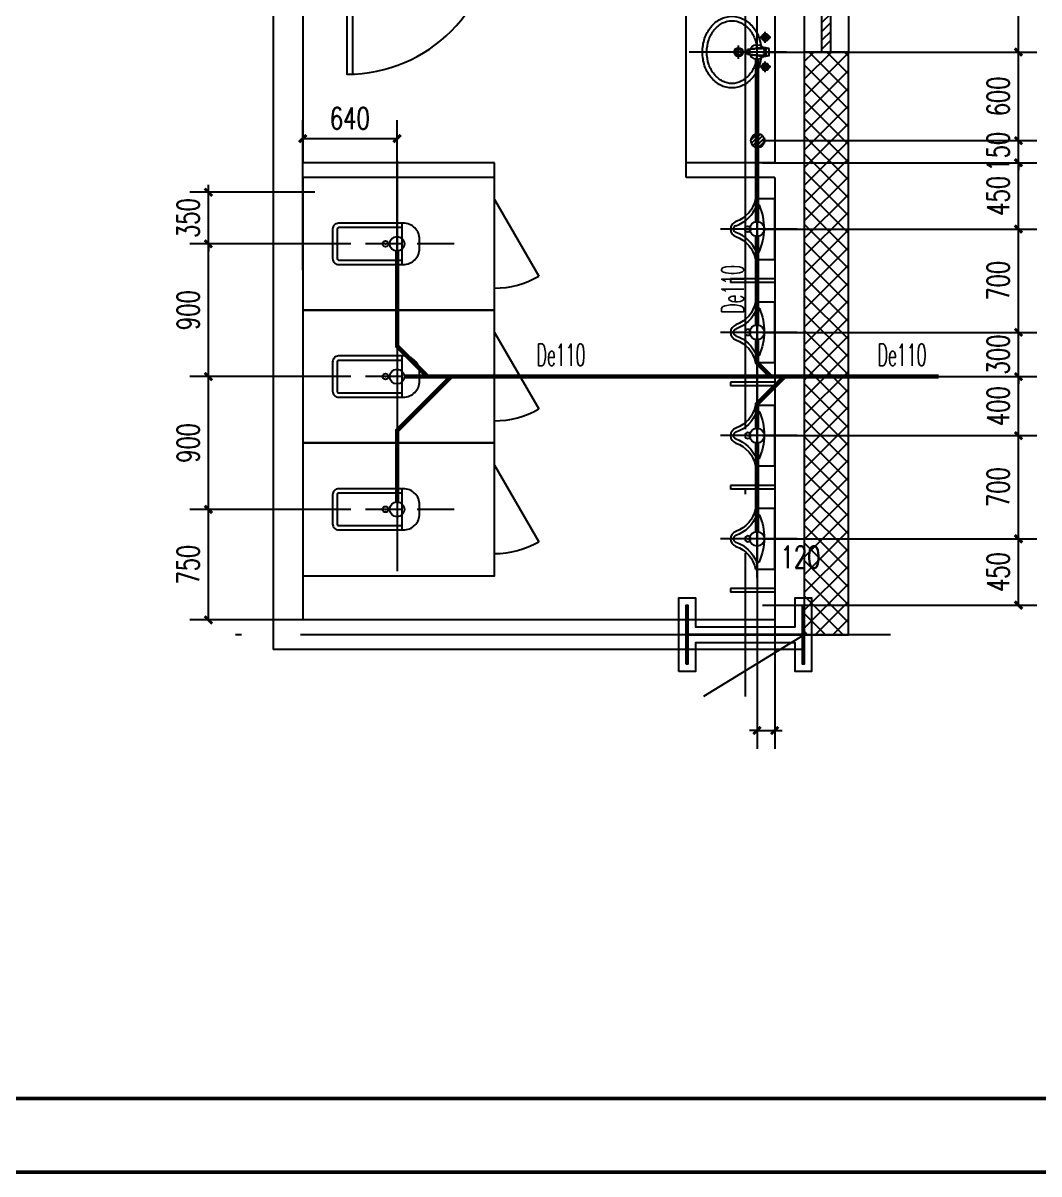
# Model space of a CAD drawing. Extents: x -452079 to 117456, y 3902 to 836955.
# Drawn here: x -311810 to -304922, y 3902 to 11706 of the extents above; entities that cross this region are included whole.
import ezdxf
from ezdxf.enums import TextEntityAlignment as Align

# ---------------------------------------------------------------- set-up
doc = ezdxf.new("R2010")
doc.units = 0
doc.header["$LTSCALE"] = 1000
doc.header["$MEASUREMENT"] = 0
for name, pattern in [('10平面$1$DOTE', [2.42, 2, -0.2, 0.02, -0.2]), ('DASH', [0.35, 0.25, -0.1]), ('DOTE', [2.42, 2, -0.2, 0.02, -0.2])]:
    doc.linetypes.add(name, pattern=pattern)
for name, color, linetype in [('0-cxFrame', 155, 'Continuous'), ('10平面$1$A-AXIS-DOTE', 14, '10平面$1$DOTE'), ('A-AXIS-DOTE', 14, 'DOTE'), ('A-HATCH-2', 251, 'Continuous'), ('A-HRAIL', 173, 'Continuous'), ('A-WC', 223, 'Continuous'), ('A-WINDOW', 140, 'Continuous'), ('AS-COLN', 6, 'Continuous'), ('AS-WALL', 40, 'Continuous'), ('CURTWALL', 4, 'Continuous'), ('EQUIP_地漏', 7, 'Continuous'), ('PUB_HATCH', 8, 'Continuous'), ('SB_ZF污水', 2, 'Continuous'), ('TEXT_污水', 2, 'Continuous'), ('TWT_DIM', 3, 'Continuous'), ('TWT_ZF文字', 3, 'Continuous'), ('WALL', 2, 'Continuous')]:
    doc.layers.add(name, color=color, linetype=linetype)
doc.layers.add('0-cxText', color=131, linetype='Continuous', lineweight=25)
doc.layers.add('Gps-ZF污水', color=2, linetype='DASH', lineweight=60)
doc.styles.add('_TCH_DIM_T3', font='SIMPLEX', dxfattribs={"width": 0.705882, "bigfont": 'GBCBIG'})
doc.styles.add('_TWT_PIPEDN', font='SIMPLEX', dxfattribs={"width": 0.65, "height": 3.5, "bigfont": 'HZTXT'})
doc.styles.add('cx_tuming', font='')
doc.styles.add('cx_tuqian1', font='')
doc.styles.add('黑体', font='', dxfattribs={"height": 12})
doc.styles.get('cx_tuming').set_extended_font_data('SimHei')
doc.styles.get('cx_tuqian1').set_extended_font_data('SimSun')
doc.styles.get('黑体').set_extended_font_data('SimHei')
doc.dimstyles.new('_TWT_ARCH&&50', dxfattribs={"dimtxt": 148.75, "dimasz": 50, "dimexe": 125, "dimexo": 150, "dimgap": 63.125, "dimtad": 1, "dimdec": 0, "dimzin": 0, "dimdsep": 46, "dimtxsty": '_TCH_DIM_T3', "dimblk": 'ARCHTICK', "dimcen": 0.09, "dimclrt": 7, "dimazin": 2, "dimtfac": 1, "dimtdec": 0, "dimtix": 1, "dimtmove": 2, "dimatfit": 3, "dimfxl": 0, "dimtolj": 1, "dimtzin": 0, "dimarcsym": 0})
pattern_1 = [(45, (138332.77, -547935.87), (-60.000061, 60.000061), []), (135, (138332.77, -547935.87), (-60.000061, -60.000061), [])]

# ---------------------------------------------------------------- blocks, each defined once
blk = doc.blocks.new('厕卫')
at = {"layer": 'A-AXIS-DOTE', "color": 8, "linetype": 'DASH'}
blk.add_line((50, -823.1), (50, 271.9), dxfattribs=at)
at = {"layer": 'A-WC'}
for p, q in [((-59.8, -40), (-59.8, -469.7)), ((149.8, -30), (-49.8, -30)), ((159.8, -469.7), (159.8, -40)), ((189.8, -469.7), (-89.8, -469.7)), ((350, -1097.2), (-169.6, -1397.2))]:
    blk.add_line(p, q, dxfattribs=at)
blk.add_lwpolyline([(-400, 202.8), (-400, -1097.2), (500, -1097.2), (500, 202.8)], close=True, dxfattribs=at)
blk.add_lwpolyline([(189.8, -40, 0.414214), (149.8, 0), (-49.8, 0, 0.414214), (-89.8, -40), (-89.8, -479.7, 0.414214), (20.2, -589.7), (79.8, -589.7, 0.414214), (189.8, -479.7)], format="xyb", close=True, dxfattribs=at)
blk.add_circle((50, -358.6), 20, dxfattribs=at)
for centre, radius, start, end in [((-49.8, -40), 10, 90, 180), ((149.8, -40), 10, 0, 90), ((350, -1097.2), 600, 180, 209.99988)]:
    blk.add_arc(centre, radius, start, end, dxfattribs=at)
for p in [(50, 0), (50, -358.6)]:
    blk.add_point(p, dxfattribs=at)
blk = doc.blocks.new('343243')
at = {"layer": '10平面$1$A-AXIS-DOTE', "color": 8}
blk.add_lwpolyline([(-137039.2, 783550), (-137039.2, 784210)], dxfattribs=at)
at = {"layer": 'A-WC'}
for p, q in [((-137084.2, 783875), (-136994.1, 783875)), ((-137039.2, 783829.9), (-137039.2, 783920.1)), ((-137070.6, 783706.5), (-137055.9, 783814.2)), ((-137064.2, 783667.6), (-137055.9, 783814.2)), ((-137056.4, 783804.1), (-137022, 783804.1)), ((-137055.9, 783814.2), (-137022.5, 783814.2)), ((-137014.2, 783667.6), (-137022.5, 783814.2)), ((-137007.7, 783706.5), (-137022.5, 783814.2)), ((-137139.2, 783657.5), (-137139.2, 783730.5)), ((-136939.2, 783657.5), (-136939.2, 783730.5)), ((-137175.7, 783694), (-137102.7, 783694)), ((-137064.2, 783667.6), (-137070.6, 783706.5)), ((-137064.2, 783667.6), (-137014.2, 783667.6)), ((-137063.1, 783687.3), (-137015.3, 783687.3)), ((-137014.2, 783667.6), (-137007.7, 783706.5)), ((-136975.7, 783694), (-136902.7, 783694))]:
    blk.add_line(p, q, dxfattribs=at)
for points in [[(-137068.6, 783721.5, -0.055034), (-137132.1, 783735, -0.088849), (-137208.4, 783776.4, -0.104988), (-137263.3, 783843.2, -0.12017), (-137282, 783920, -0.12017), (-137263.3, 783996.8, -0.104988), (-137208.4, 784063.6, -0.088849), (-137132.1, 784105, -0.080052), (-137039.2, 784120, -0.080052)], [(-137039.2, 784120, -0.080052), (-136946.3, 784105, -0.088849), (-136870, 784063.6, -0.104988), (-136815.1, 783996.8, -0.12017), (-136796.4, 783920, -0.12017), (-136815.1, 783843.2, -0.104988), (-136870, 783776.4, -0.088849), (-136946.3, 783735, -0.055034), (-137009.8, 783721.5, -0.080052)], [(-137064.5, 783751.2, -0.056066), (-137122.6, 783763.4, -0.088849), (-137189.7, 783799.8, -0.104988), (-137236.6, 783857, -0.12017), (-137252, 783920, -0.12017), (-137236.6, 783983, -0.104988), (-137189.7, 784040.2, -0.088849), (-137122.6, 784076.6, -0.080052), (-137039.2, 784090, -0.080052)], [(-137039.2, 784090, -0.080052), (-136955.7, 784076.6, -0.088849), (-136888.7, 784040.2, -0.104988), (-136841.7, 783983, -0.12017), (-136826.4, 783920, -0.12017), (-136841.7, 783857, -0.104988), (-136888.7, 783799.8, -0.088849), (-136955.7, 783763.4, -0.056066), (-137013.9, 783751.2, -0.080052)]]:
    blk.add_lwpolyline(points, format="xyb", dxfattribs=at)
for centre, radius in [((-137039.2, 783875), 30), ((-137039.2, 783875), 20), ((-137139.2, 783694), 25), ((-136939.2, 783694), 25), ((-137139.2, 783694), 15), ((-136939.2, 783694), 15)]:
    blk.add_circle(centre, radius, dxfattribs=at)
for centre, start, end in [((-137040.4, 783694.7), 80.52523, 279.47477), ((-137038, 783694.7), 260.52523, 99.47477)]:
    blk.add_arc(centre, 7.19, start, end, dxfattribs=at)
blk = doc.blocks.new('清洁间')
at = {"layer": 'A-AXIS-DOTE', "color": 8, "linetype": 'DASH'}
blk.add_lwpolyline([(2044571, 1694019.8), (2045331, 1694019.8)], dxfattribs=at)
at = {"layer": 'A-WC'}
for points in [[(2045106.1, 1693769.8), (2045106.1, 1694269.8), (2044606.1, 1694269.8), (2044606.1, 1693769.8)], [(2045056.1, 1693819.8), (2045056.1, 1694219.8), (2044656.1, 1694219.8), (2044656.1, 1693819.8)]]:
    blk.add_lwpolyline(points, close=True, dxfattribs=at)
for points in [[(2044827.8, 1694048.1), (2044656.1, 1694219.8)], [(2044884.4, 1694048.1), (2045056.1, 1694219.8)], [(2044656.1, 1693819.8), (2044827.8, 1693991.5)], [(2045056.1, 1693819.8), (2044884.4, 1693991.5)]]:
    blk.add_lwpolyline(points, dxfattribs=at)
blk.add_circle((2044856.1, 1694019.8), 40, dxfattribs=at)
blk = doc.blocks.new('$lvtry$00000224')
at = {"color": 0}
for p, q in [((-362.5, 0), (-362.5, -300)), ((-337.5, 0), (-362.5, 0)), ((-337.5, 0), (-337.5, -300)), ((337.5, 0), (337.5, -300)), ((362.5, 0), (337.5, 0)), ((362.5, 0), (362.5, -300)), ((-337.5, -300), (-362.5, -300)), ((362.5, -300), (337.5, -300))]:
    blk.add_line(p, q, dxfattribs=at)
at = {"color": 0, "elevation": 0}
blk.add_lwpolyline([(-205, -130.7), (-205, 0), (205, 0), (205, -130.7, 0.268068), (50.8, -263.5, -0.317765), (0, -299.6, -0.317765), (-50.8, -263.5, 0.268068)], format="xyb", close=True, dxfattribs=at)
at = {"color": 0}
blk.add_circle((0, -181.6, 0), 20, dxfattribs=at)
for centre, radius, start, end in [((5.1, -466.4, 0), 395, 66.66751, 114.10839), ((-152.2, -115, 0), 10, 114.10839, 248.1394), ((-242.8, -340.9, 0), 233.4, 19.26394, 68.1394), ((242.8, -340.9, 0), 233.4, 110.49411, 160.73606), ((157.6, -112.9, 0), 10, 290.49411, 66.66751), ((0.2, -256, 0), 24, 199.26394, 269.49984), ((-0.2, -256, 0), 24, 270.50016, 340.73606)]:
    blk.add_arc(centre, radius, start, end, dxfattribs=at)
blk.add_point((0, -181.6, 0), dxfattribs=at)
at = {"layer": 'A-AXIS-DOTE', "color": 8}
blk.add_lwpolyline([(0, 152.7), (0, -367.3)], dxfattribs=at)
blk = doc.blocks.new('小便器')
at = {"layer": 'A-WC', "xscale": -1, "rotation": 89.99999999999999}
blk.add_blockref('$lvtry$00000224', (2044606.1, 1695653.6), dxfattribs=at)
blk = doc.blocks.new('*U166')
at = {"color": 0}
blk.add_lwpolyline([(500, 0), (500, 1000), (460, 1000), (460, 0)], close=True, dxfattribs=at)
blk.add_arc((500, 0), 1000, 90, 180, dxfattribs=at)
blk = doc.blocks.new('*U165')
at = {"color": 0, "xscale": 0.001, "yscale": 0.001, "zscale": 0.001}
blk.add_blockref('*U166', (0, 0), dxfattribs=at)
blk = doc.blocks.new('*U168')
at = {"color": 0}
blk.add_lwpolyline([(400, 0), (400, 800), (360, 800), (360, 0)], close=True, dxfattribs=at)
blk.add_arc((400, 0), 800, 90, 180, dxfattribs=at)
blk = doc.blocks.new('*U167')
at = {"color": 0, "xscale": 0.00125, "yscale": 0.00125, "zscale": 0.00125}
blk.add_blockref('*U168', (0, 0), dxfattribs=at)
blk = doc.blocks.new('w42343243')
at = {"layer": 'A-HATCH-2', "color": 2}
blk.add_lwpolyline([(-165104.2, 621070), (-164604.2, 621070), (-164604.2, 620958), (-164800.2, 620958), (-164800.2, 620282), (-164604.2, 620282), (-164604.2, 620170), (-165104.2, 620170), (-165104.2, 620282), (-164908.2, 620282), (-164908.2, 620958), (-165104.2, 620958)], close=True, dxfattribs=at)
at = {"layer": 'AS-COLN', "color": 8}
blk.add_lwpolyline([(-165054.2, 621020), (-164654.2, 621020), (-164654.2, 621008), (-164850.2, 621008), (-164850.2, 620232), (-164654.2, 620232), (-164654.2, 620220), (-165054.2, 620220), (-165054.2, 620232), (-164858.2, 620232), (-164858.2, 621008), (-165054.2, 621008)], close=True, dxfattribs=at)
blk = doc.blocks.new('99平面图例外参$0$$LinePat$圆环')
for points in [[(0, 150), (300, 150)], [(0, 0), (300, 0)], [(0, -150), (300, -150)]]:
    blk.add_lwpolyline(points)
at = {"color": 0}
blk.add_circle((150, 0), 150, dxfattribs=at)
blk = doc.blocks.new('*U170')
at = {"color": 0}
for p, q in [((-250, 150), (250, 150)), ((250, 30), (-250, 30)), ((-250, -30), (-190, 30)), ((-190, -30), (-130, 30)), ((-130, -30), (-70, 30)), ((-70, -30), (-10, 30)), ((-10, -30), (50, 30)), ((50, -30), (110, 30)), ((110, -30), (170, 30)), ((170, -30), (230, 30)), ((250, -30), (-250, -30)), ((-250, -150), (250, -150))]:
    blk.add_line(p, q, dxfattribs=at)
for points in [[(-250, -150), (-250, 150)], [(250, -150), (250, 150)]]:
    blk.add_lwpolyline(points, dxfattribs=at)
blk = doc.blocks.new('*U169')
at = {"color": 0, "xscale": 0.001999999996058992, "yscale": 0.003333333333333334, "zscale": 0.001999999996058992}
blk.add_blockref('*U170', (0, 0), dxfattribs=at)
blk = doc.blocks.new('A$C396E0034')
at = {"layer": 'PUB_HATCH'}
h = blk.add_hatch(dxfattribs=at)
h.set_pattern_fill('多孔材料', color=256, scale=30, style=0)
h.set_pattern_definition(pattern_1)
h.paths.add_polyline_path([(10068.6, 484.1), (10218.6, 584.1), (10218.6, 984.1), (9918.6, 984.1), (9918.6, 584.1)])
h = blk.add_hatch(dxfattribs=at)
h.set_pattern_fill('多孔材料', color=256, scale=30, style=0)
h.set_pattern_definition(pattern_1)
h.paths.add_polyline_path([(418.6, 284.1), (4368.6, 284.1), (4368.6, 584.1), (418.6, 584.1)])
h = blk.add_hatch(dxfattribs=at)
h.set_pattern_fill('多孔材料', color=256, scale=30, style=0)
h.set_pattern_definition(pattern_1)
h.paths.add_polyline_path([(9918.6, 584.1), (4868.6, 584.1), (4868.6, 284.1), (10068.6, 284.1), (10068.6, 484.1)])
h = blk.add_hatch(dxfattribs=at)
h.set_pattern_fill('多孔材料', color=256, scale=30, style=0)
h.set_pattern_definition(pattern_1)
h.paths.add_polyline_path([(10218.6, 584.1), (10068.6, 484.1), (10068.6, 284.1), (10218.6, 284.1)])
at = {"layer": 'A-AXIS-DOTE', "color": 8, "ltscale": 2}
for p, q in [((418.6, 0), (418.6, 4446.9)), ((10651.8, 984.1), (0, 984.1))]:
    blk.add_line(p, q, dxfattribs=at)
at = {"layer": 'A-AXIS-DOTE', "color": 8}
for p, q in [((9418.6, 0), (9418.6, 4446.9)), ((9918.6, 3984.1), (9634.6, 4446.9)), ((418.6, 584.1), (0, 1266.2))]:
    blk.add_line(p, q, dxfattribs=at)
at = {"layer": 'AS-WALL'}
for p, q in [((9918.6, 584.1), (9918.6, 984.1)), ((9918.6, 984.1), (10218.6, 984.1)), ((10218.6, 584.1), (10218.6, 984.1)), ((4368.6, 584.1), (418.6, 584.1)), ((418.6, 584.1), (418.6, 284.1)), ((4368.6, 284.1), (4368.6, 584.1)), ((9918.6, 584.1), (4868.6, 584.1)), ((4868.6, 584.1), (4868.6, 284.1)), ((10218.6, 584.1), (10218.6, 584.1)), ((10218.6, 284.1), (10218.6, 584.1)), ((418.6, 284.1), (4368.6, 284.1)), ((4868.6, 284.1), (10068.6, 284.1)), ((10218.6, 284.1), (10068.6, 284.1))]:
    blk.add_line(p, q, dxfattribs=at)
at = {"layer": 'CURTWALL'}
for p, q in [((9918.6, 4446.9), (9918.6, 984.1)), ((10018.6, 4446.9), (10018.6, 984.1)), ((10118.6, 4446.9), (10118.6, 984.1)), ((10218.6, 4446.9), (10218.6, 984.1)), ((10218.6, 984.1), (9918.6, 984.1))]:
    blk.add_line(p, q, dxfattribs=at)
at = {"layer": 'WALL'}
for p, q in [((318.6, 584.1), (318.6, 4184.1)), ((3568.6, 4184.1), (318.6, 4184.1)), ((5318.6, 4184.1), (3568.6, 4184.1)), ((5318.6, 3684.1), (5318.6, 4184.1)), ((9918.6, 4184.1), (6968.6, 4184.1)), ((6968.6, 4184.1), (6968.6, 3684.1)), ((9918.6, 3984.1), (9918.6, 4184.1)), ((518.6, 784.1), (518.6, 3984.1)), ((3518.6, 3984.1), (518.6, 3984.1)), ((3518.6, 2684.1), (3518.6, 3984.1)), ((3618.6, 2684.1), (3618.6, 3984.1)), ((5118.6, 3984.1), (3618.6, 3984.1)), ((5118.6, 3984.1), (5118.6, 3684.1)), ((9918.6, 3984.1), (7168.6, 3984.1)), ((7168.6, 3684.1), (7168.6, 3984.1)), ((9718.6, 784.1), (9718.6, 3984.1)), ((5118.6, 2684.1), (5118.6, 3684.1)), ((5118.6, 3684.1), (5318.6, 3684.1)), ((6968.6, 3684.1), (7168.6, 3684.1)), ((7168.6, 2684.1), (7168.6, 3684.1)), ((3518.6, 2684.1), (3618.6, 2684.1)), ((5318.6, 2684.1), (5118.6, 2684.1)), ((5118.6, 2684.1), (5118.6, 2484.1)), ((5318.6, 2584.1), (5318.6, 2684.1)), ((7168.6, 2684.1), (6968.6, 2684.1)), ((6968.6, 2684.1), (6968.6, 2584.1)), ((7168.6, 2484.1), (7168.6, 2684.1)), ((5718.6, 2584.1), (5318.6, 2584.1)), ((5718.6, 2384.1), (5718.6, 2584.1)), ((6968.6, 2584.1), (6518.6, 2584.1)), ((6518.6, 2584.1), (6518.6, 2384.1)), ((5118.6, 784.1), (5118.6, 2484.1)), ((7168.6, 784.1), (7168.6, 2484.1)), ((5318.6, 2384.1), (5718.6, 2384.1)), ((5318.6, 784.1), (5318.6, 2384.1)), ((6518.6, 2384.1), (5718.6, 2384.1)), ((6518.6, 2384.1), (6968.6, 2384.1)), ((6968.6, 784.1), (6968.6, 2384.1)), ((3518.6, 784.1), (3518.6, 1384.1)), ((3518.6, 1384.1), (3618.6, 1384.1)), ((3618.6, 1384.1), (5118.6, 1384.1)), ((3618.6, 784.1), (3618.6, 1384.1)), ((2806.1, 784.1), (2806.1, 1084.1)), ((2831.1, 1084.1), (2806.1, 1084.1)), ((2831.1, 784.1), (2831.1, 1084.1)), ((3518.6, 784.1), (518.6, 784.1)), ((2831.1, 784.1), (2806.1, 784.1)), ((5118.6, 784.1), (3618.6, 784.1)), ((6968.6, 784.1), (5318.6, 784.1)), ((9918.6, 784.1), (7168.6, 784.1)), ((9918.6, 584.1), (9918.6, 784.1)), ((3568.6, 584.1), (318.6, 584.1)), ((5218.6, 584.1), (3568.6, 584.1)), ((7068.6, 584.1), (5218.6, 584.1)), ((9918.6, 584.1), (7068.6, 584.1))]:
    blk.add_line(p, q, dxfattribs=at)
for points in [[(9118.6, 3984.1), (9118.6, 2584.1), (9718.6, 2584.1), (9718.6, 2584.1)], [(3168.6, 631.5), (3168.6, 1151.5)]]:
    blk.add_lwpolyline(points, dxfattribs=at)
at = {"layer": 'WALL', "elevation": 0}
blk.add_lwpolyline([(2963.6, 914.8), (2963.6, 784.1), (3373.6, 784.1), (3373.6, 914.8, -0.268068), (3219.4, 1047.6, 0.317765), (3168.6, 1083.8, 0.317765), (3117.8, 1047.6, -0.268068)], format="xyb", close=True, dxfattribs=at)
at = {"layer": 'WALL'}
blk.add_circle((3168.6, 965.8, 0), 20, dxfattribs=at)
for centre, radius, start, end in [((2925.8, 1125.1, 0), 233.4, 291.8606, 340.73606), ((3168.8, 1040.1, 0), 24, 90.50016, 160.73606), ((3168.4, 1040.1, 0), 24, 19.26394, 89.49984), ((3411.4, 1125.1, 0), 233.4, 199.26394, 249.50589), ((3016.4, 899.1, 0), 10, 111.8606, 245.89161), ((3173.7, 1250.6, 0), 395, 245.89161, 293.33249), ((3326.2, 897, 0), 10, 293.33249, 69.50589)]:
    blk.add_arc(centre, radius, start, end, dxfattribs=at)
blk.add_point((3168.6, 965.8, 0), dxfattribs=at)
at = {"layer": 'A-HRAIL', "xscale": -0.3344569287663073, "yscale": 0.3333333333333333, "zscale": 0.3333333333333333, "rotation": 89.99999999999977}
for p in [(9818.6, 4485.1), (9818.6, 4384.8), (9818.6, 4284.5)]:
    blk.add_blockref('99平面图例外参$0$$LinePat$圆环', p, dxfattribs=at)
at = {"layer": 'A-WINDOW'}
for p in [(165272.8, -619635.9), (174272.8, -619635.9)]:
    blk.add_blockref('w42343243', p, dxfattribs=at)
at = {"layer": 'A-WINDOW', "xscale": 500.000000985252, "yscale": -300, "zscale": 300, "rotation": 179.9999999936631}
blk.add_blockref('*U169', (4618.6, 434.1), dxfattribs=at)
at = {"layer": 'WALL'}
for name, p in [('厕卫', (1218.6, 3781.4)), ('厕卫', (2118.6, 3781.4)), ('厕卫', (3018.6, 3781.4)), ('343243', (141407.8, -782845.9))]:
    blk.add_blockref(name, p, dxfattribs=at)
for name, p, xscale, yscale, zscale, rotation in [('*U165', (5218.6, 3184.1), 1000, 1000, 200, 90.00000000002079), ('*U165', (7068.6, 3184.1), 1000, -1000, 199.9999999999999, 90.00000000002079), ('*U167', (6118.6, 2484.1), 800, -800, 199.9999999999998, 180)]:
    blk.add_blockref(name, p, dxfattribs=dict(at, xscale=xscale, yscale=yscale, zscale=zscale, rotation=rotation))
for name, p, rotation in [('343243', (793336.2, 140223.3), 90.00000000000004), ('厕卫', (7668.8, 987.8), 180), ('厕卫', (8568.8, 987.8), 180), ('清洁间', (1700738.4, -2043822), 90.00000000000004), ('小便器', (1696722.2, -2043822), 90.00000000000004), ('小便器', (1697422.2, -2043822), 90.00000000000004), ('小便器', (1698122.2, -2043822), 90.00000000000004)]:
    blk.add_blockref(name, p, dxfattribs=dict(at, rotation=rotation))
blk = doc.blocks.new('TK22.A1 L(Dragon)')
at = {"layer": '0-cxFrame', "color": 7, "const_width": 0.5}
blk.add_lwpolyline([(0, 0), (-841, 0), (-841, 594), (0, 594)], close=True, dxfattribs=at)
at = {"layer": '0-cxFrame', "const_width": 0.5}
blk.add_lwpolyline([(-80, 10), (-821, 10), (-821, 584), (-80, 584)], close=True, dxfattribs=at)
at = {"style": '黑体', "flags": 4}
blk.add_attdef('图幅', text='', height=3.3, dxfattribs=at).set_placement((-40, 3), align=Align.RIGHT)
at = {"layer": '0-cxText', "flags": 4}
for tag, height, style, p in [('建设单位', 3.5, 'cx_tuming', (-45, 240)), ('项目名称', 3.5, 'cx_tuming', (-45, 210)), ('子项名称', 3.5, 'cx_tuming', (-45, 180)), ('工程编号', 3.3, 'cx_tuqian1', (-35, 165)), ('图名1', 3.5, 'cx_tuming', (-45, 87)), ('图名2', 3.5, 'cx_tuming', (-45, 79)), ('图名3', 3.5, 'cx_tuming', (-45, 71)), ('出图日期', 3.3, 'cx_tuqian1', (-39, 60)), ('专业', 3.3, 'cx_tuqian1', (-55, 52)), ('图号', 3.3, 'cx_tuqian1', (-55, 44)), ('版次', 3.3, 'cx_tuqian1', (-20, 44))]:
    blk.add_attdef(tag, text='', height=height, dxfattribs=dict(at, style=style)).set_placement(p, align=Align.MIDDLE)
blk = doc.blocks.new('_ArchTick')
at = {"color": 0, "linetype": 'ByBlock', "const_width": 0.4}
blk.add_lwpolyline([(-0.5, -0.5), (0.5, 0.5)], dxfattribs=at)
blk = doc.blocks.new('*D467')
at = {"layer": 'TWT_DIM', "color": 0, "lineweight": -2, "transparency": 16777216}
for p, q in [((-306797.5, 8208.4), (-304936.3, 8208.4)), ((-305061.3, 7758.4), (-305061.3, 8208.4)), ((-306797.5, 7758.4), (-304936.3, 7758.4))]:
    blk.add_line(p, q, dxfattribs=at)
at = {"layer": 'TWT_DIM', "color": 0, "lineweight": -2, "transparency": 16777216, "xscale": 50, "yscale": 50, "zscale": 50}
for p, rotation in [((-305061.3, 8208.4), 90), ((-305061.3, 7758.4), 270)]:
    blk.add_blockref('_ArchTick', p, dxfattribs=dict(at, rotation=rotation))
at = {"layer": 'TWT_DIM', "color": 7, "transparency": 16777216, "insert": (-305198.8, 7983.4), "char_height": 148.75, "attachment_point": 5, "rotation": 90, "style": '_TCH_DIM_T3'}
blk.add_mtext('\\A1;450', dxfattribs=at)
blk = doc.blocks.new('*D468')
at = {"layer": 'TWT_DIM', "color": 0, "lineweight": -2, "transparency": 16777216}
for p, q in [((-306797.5, 8908.4), (-304936.3, 8908.4)), ((-305061.3, 8208.4), (-305061.3, 8908.4)), ((-306797.5, 8208.4), (-304936.3, 8208.4))]:
    blk.add_line(p, q, dxfattribs=at)
at = {"layer": 'TWT_DIM', "color": 0, "lineweight": -2, "transparency": 16777216, "xscale": 50, "yscale": 50, "zscale": 50}
for p, rotation in [((-305061.3, 8908.4), 90), ((-305061.3, 8208.4), 270)]:
    blk.add_blockref('_ArchTick', p, dxfattribs=dict(at, rotation=rotation))
at = {"layer": 'TWT_DIM', "color": 7, "transparency": 16777216, "insert": (-305198.8, 8558.4), "char_height": 148.75, "attachment_point": 5, "rotation": 90, "style": '_TCH_DIM_T3'}
blk.add_mtext('\\A1;700', dxfattribs=at)
blk = doc.blocks.new('*D469')
at = {"layer": 'TWT_DIM', "color": 0, "lineweight": -2, "transparency": 16777216}
for p, q in [((-306797.5, 9308.4), (-304936.3, 9308.4)), ((-305061.3, 8908.4), (-305061.3, 9308.4)), ((-306797.5, 8908.4), (-304936.3, 8908.4))]:
    blk.add_line(p, q, dxfattribs=at)
at = {"layer": 'TWT_DIM', "color": 0, "lineweight": -2, "transparency": 16777216, "xscale": 50, "yscale": 50, "zscale": 50}
for p, rotation in [((-305061.3, 9308.4), 90), ((-305061.3, 8908.4), 270)]:
    blk.add_blockref('_ArchTick', p, dxfattribs=dict(at, rotation=rotation))
at = {"layer": 'TWT_DIM', "color": 7, "transparency": 16777216, "insert": (-305198.8, 9108.4), "char_height": 148.75, "attachment_point": 5, "rotation": 90, "style": '_TCH_DIM_T3'}
blk.add_mtext('\\A1;400', dxfattribs=at)
blk = doc.blocks.new('*D470')
at = {"layer": 'TWT_DIM', "color": 0, "lineweight": -2, "transparency": 16777216}
for p, q in [((-306797.5, 9608.4), (-304936.3, 9608.4)), ((-305061.3, 9608.4), (-305061.3, 9658.4)), ((-305061.3, 9308.4), (-305061.3, 9608.4)), ((-306797.5, 9308.4), (-304936.3, 9308.4)), ((-305061.3, 9308.4), (-305061.3, 9258.4))]:
    blk.add_line(p, q, dxfattribs=at)
at = {"layer": 'TWT_DIM', "color": 0, "lineweight": -2, "transparency": 16777216, "xscale": 50, "yscale": 50, "zscale": 50}
for p, rotation in [((-305061.3, 9608.4), 270), ((-305061.3, 9308.4), 90)]:
    blk.add_blockref('_ArchTick', p, dxfattribs=dict(at, rotation=rotation))
at = {"layer": 'TWT_DIM', "color": 7, "transparency": 16777216, "insert": (-305198.8, 9458.4), "char_height": 148.75, "attachment_point": 5, "rotation": 90, "style": '_TCH_DIM_T3'}
blk.add_mtext('\\A1;300', dxfattribs=at)
blk = doc.blocks.new('*D471')
at = {"layer": 'TWT_DIM', "color": 0, "lineweight": -2, "transparency": 16777216}
for p, q in [((-306797.5, 10308.4), (-304936.3, 10308.4)), ((-305061.3, 9608.4), (-305061.3, 10308.4)), ((-306797.5, 9608.4), (-304936.3, 9608.4))]:
    blk.add_line(p, q, dxfattribs=at)
at = {"layer": 'TWT_DIM', "color": 0, "lineweight": -2, "transparency": 16777216, "xscale": 50, "yscale": 50, "zscale": 50}
for p, rotation in [((-305061.3, 10308.4), 90), ((-305061.3, 9608.4), 270)]:
    blk.add_blockref('_ArchTick', p, dxfattribs=dict(at, rotation=rotation))
at = {"layer": 'TWT_DIM', "color": 7, "transparency": 16777216, "insert": (-305198.8, 9958.4), "char_height": 148.75, "attachment_point": 5, "rotation": 90, "style": '_TCH_DIM_T3'}
blk.add_mtext('\\A1;700', dxfattribs=at)
blk = doc.blocks.new('*D472')
at = {"layer": 'TWT_DIM', "color": 0, "lineweight": -2, "transparency": 16777216}
for p, q in [((-306797.5, 10758.4), (-304936.3, 10758.4)), ((-305061.3, 10308.4), (-305061.3, 10758.4)), ((-306797.5, 10308.4), (-304936.3, 10308.4))]:
    blk.add_line(p, q, dxfattribs=at)
at = {"layer": 'TWT_DIM', "color": 0, "lineweight": -2, "transparency": 16777216, "xscale": 50, "yscale": 50, "zscale": 50}
for p, rotation in [((-305061.3, 10758.4), 90), ((-305061.3, 10308.4), 270)]:
    blk.add_blockref('_ArchTick', p, dxfattribs=dict(at, rotation=rotation))
at = {"layer": 'TWT_DIM', "color": 7, "transparency": 16777216, "insert": (-305198.8, 10533.4), "char_height": 148.75, "attachment_point": 5, "rotation": 90, "style": '_TCH_DIM_T3'}
blk.add_mtext('\\A1;450', dxfattribs=at)
blk = doc.blocks.new('*D473')
at = {"layer": 'TWT_DIM', "color": 0, "lineweight": -2, "transparency": 16777216}
for p, q in [((-305061.3, 10908.4), (-305061.3, 10958.4)), ((-306797.5, 10908.4), (-304936.3, 10908.4)), ((-305061.3, 10758.4), (-305061.3, 10908.4)), ((-306797.5, 10758.4), (-304936.3, 10758.4)), ((-305061.3, 10758.4), (-305061.3, 10708.4))]:
    blk.add_line(p, q, dxfattribs=at)
at = {"layer": 'TWT_DIM', "color": 0, "lineweight": -2, "transparency": 16777216, "xscale": 50, "yscale": 50, "zscale": 50}
for p, rotation in [((-305061.3, 10908.4), 270), ((-305061.3, 10758.4), 90)]:
    blk.add_blockref('_ArchTick', p, dxfattribs=dict(at, rotation=rotation))
at = {"layer": 'TWT_DIM', "color": 7, "transparency": 16777216, "insert": (-305198.8, 10833.4), "char_height": 148.75, "attachment_point": 5, "rotation": 90, "style": '_TCH_DIM_T3'}
blk.add_mtext('\\A1;150', dxfattribs=at)
blk = doc.blocks.new('*D474')
at = {"layer": 'TWT_DIM', "color": 0, "lineweight": -2, "transparency": 16777216}
for p, q in [((-306797.5, 11508.4), (-304936.3, 11508.4)), ((-305061.3, 10908.4), (-305061.3, 11508.4)), ((-306797.5, 10908.4), (-304936.3, 10908.4))]:
    blk.add_line(p, q, dxfattribs=at)
at = {"layer": 'TWT_DIM', "color": 0, "lineweight": -2, "transparency": 16777216, "xscale": 50, "yscale": 50, "zscale": 50}
for p, rotation in [((-305061.3, 11508.4), 90), ((-305061.3, 10908.4), 270)]:
    blk.add_blockref('_ArchTick', p, dxfattribs=dict(at, rotation=rotation))
at = {"layer": 'TWT_DIM', "color": 7, "transparency": 16777216, "insert": (-305198.8, 11208.4), "char_height": 148.75, "attachment_point": 5, "rotation": 90, "style": '_TCH_DIM_T3'}
blk.add_mtext('\\A1;600', dxfattribs=at)
blk = doc.blocks.new('*D475')
at = {"layer": 'TWT_DIM', "color": 0, "lineweight": -2, "transparency": 16777216}
for p, q in [((-306797.5, 12258.4), (-304936.3, 12258.4)), ((-305061.3, 11508.4), (-305061.3, 12258.4)), ((-306797.5, 11508.4), (-304936.3, 11508.4))]:
    blk.add_line(p, q, dxfattribs=at)
at = {"layer": 'TWT_DIM', "color": 0, "lineweight": -2, "transparency": 16777216, "xscale": 50, "yscale": 50, "zscale": 50}
for p, rotation in [((-305061.3, 12258.4), 90), ((-305061.3, 11508.4), 270)]:
    blk.add_blockref('_ArchTick', p, dxfattribs=dict(at, rotation=rotation))
at = {"layer": 'TWT_DIM', "color": 7, "transparency": 16777216, "insert": (-305198.8, 11883.4), "char_height": 148.75, "attachment_point": 5, "rotation": 90, "style": '_TCH_DIM_T3'}
blk.add_mtext('\\A1;750', dxfattribs=at)
blk = doc.blocks.new('*D483')
at = {"layer": 'TWT_DIM', "color": 0, "lineweight": -2, "transparency": 16777216}
for p, q in [((-309913.8, 10033.1), (-309913.8, 11047)), ((-309273.8, 10033.1), (-309273.8, 11047)), ((-309913.8, 10922), (-309273.8, 10922))]:
    blk.add_line(p, q, dxfattribs=at)
at = {"layer": 'TWT_DIM', "color": 0, "lineweight": -2, "transparency": 16777216, "xscale": 50, "yscale": 50, "zscale": 50, "rotation": 180}
blk.add_blockref('_ArchTick', (-309913.8, 10922), dxfattribs=at)
at = {"layer": 'TWT_DIM', "color": 0, "lineweight": -2, "transparency": 16777216, "xscale": 50, "yscale": 50, "zscale": 50}
blk.add_blockref('_ArchTick', (-309273.8, 10922), dxfattribs=at)
at = {"layer": 'TWT_DIM', "color": 7, "transparency": 16777216, "insert": (-309593.8, 11059.5), "char_height": 148.75, "attachment_point": 5, "style": '_TCH_DIM_T3'}
blk.add_mtext('\\A1;640', dxfattribs=at)
blk = doc.blocks.new('*D484')
at = {"layer": 'TWT_DIM', "color": 0, "lineweight": -2, "transparency": 16777216}
for p, q in [((-309831, 8408.4), (-310678.1, 8408.4)), ((-310553.1, 7658.4), (-310553.1, 8408.4)), ((-309831, 7658.4), (-310678.1, 7658.4))]:
    blk.add_line(p, q, dxfattribs=at)
at = {"layer": 'TWT_DIM', "color": 0, "lineweight": -2, "transparency": 16777216, "xscale": 50, "yscale": 50, "zscale": 50}
for p, rotation in [((-310553.1, 8408.4), 90), ((-310553.1, 7658.4), 270)]:
    blk.add_blockref('_ArchTick', p, dxfattribs=dict(at, rotation=rotation))
at = {"layer": 'TWT_DIM', "color": 7, "transparency": 16777216, "insert": (-310690.6, 8033.4), "char_height": 148.75, "attachment_point": 5, "rotation": 90, "style": '_TCH_DIM_T3'}
blk.add_mtext('\\A1;750', dxfattribs=at)
blk = doc.blocks.new('*D485')
at = {"layer": 'TWT_DIM', "color": 0, "lineweight": -2, "transparency": 16777216}
for p, q in [((-309831, 9308.4), (-310678.1, 9308.4)), ((-310553.1, 8408.4), (-310553.1, 9308.4)), ((-309831, 8408.4), (-310678.1, 8408.4))]:
    blk.add_line(p, q, dxfattribs=at)
at = {"layer": 'TWT_DIM', "color": 0, "lineweight": -2, "transparency": 16777216, "xscale": 50, "yscale": 50, "zscale": 50}
for p, rotation in [((-310553.1, 9308.4), 90), ((-310553.1, 8408.4), 270)]:
    blk.add_blockref('_ArchTick', p, dxfattribs=dict(at, rotation=rotation))
at = {"layer": 'TWT_DIM', "color": 7, "transparency": 16777216, "insert": (-310690.6, 8858.4), "char_height": 148.75, "attachment_point": 5, "rotation": 90, "style": '_TCH_DIM_T3'}
blk.add_mtext('\\A1;900', dxfattribs=at)
blk = doc.blocks.new('*D486')
at = {"layer": 'TWT_DIM', "color": 0, "lineweight": -2, "transparency": 16777216}
for p, q in [((-309831, 10208.4), (-310678.1, 10208.4)), ((-310553.1, 9308.4), (-310553.1, 10208.4)), ((-309831, 9308.4), (-310678.1, 9308.4))]:
    blk.add_line(p, q, dxfattribs=at)
at = {"layer": 'TWT_DIM', "color": 0, "lineweight": -2, "transparency": 16777216, "xscale": 50, "yscale": 50, "zscale": 50}
for p, rotation in [((-310553.1, 10208.4), 90), ((-310553.1, 9308.4), 270)]:
    blk.add_blockref('_ArchTick', p, dxfattribs=dict(at, rotation=rotation))
at = {"layer": 'TWT_DIM', "color": 7, "transparency": 16777216, "insert": (-310690.6, 9758.4), "char_height": 148.75, "attachment_point": 5, "rotation": 90, "style": '_TCH_DIM_T3'}
blk.add_mtext('\\A1;900', dxfattribs=at)
blk = doc.blocks.new('*D487')
at = {"layer": 'TWT_DIM', "color": 0, "lineweight": -2, "transparency": 16777216}
for p, q in [((-309831, 10558.4), (-310678.1, 10558.4)), ((-310553.1, 10558.4), (-310553.1, 10608.4)), ((-310553.1, 10208.4), (-310553.1, 10558.4)), ((-309831, 10208.4), (-310678.1, 10208.4)), ((-310553.1, 10208.4), (-310553.1, 10158.4))]:
    blk.add_line(p, q, dxfattribs=at)
at = {"layer": 'TWT_DIM', "color": 0, "lineweight": -2, "transparency": 16777216, "xscale": 50, "yscale": 50, "zscale": 50}
for p, rotation in [((-310553.1, 10558.4), 270), ((-310553.1, 10208.4), 90)]:
    blk.add_blockref('_ArchTick', p, dxfattribs=dict(at, rotation=rotation))
at = {"layer": 'TWT_DIM', "color": 7, "transparency": 16777216, "insert": (-310690.6, 10383.4), "char_height": 148.75, "attachment_point": 5, "rotation": 90, "style": '_TCH_DIM_T3'}
blk.add_mtext('\\A1;350', dxfattribs=at)
blk = doc.blocks.new('$TwtSys$00000147')
blk.add_circle((0, 0, 0), 25)
blk = doc.blocks.new('*D488')
at = {"layer": 'TWT_DIM', "color": 0, "lineweight": -2, "transparency": 16777216}
for p, q in [((-306833.8, 10417.5), (-306833.8, 6784.3)), ((-306713.8, 10417.5), (-306713.8, 6784.3)), ((-306833.8, 6909.3), (-306883.8, 6909.3)), ((-306833.8, 6909.3), (-306713.8, 6909.3)), ((-306713.8, 6909.3), (-306663.8, 6909.3))]:
    blk.add_line(p, q, dxfattribs=at)
at = {"layer": 'TWT_DIM', "color": 0, "lineweight": -2, "transparency": 16777216, "xscale": 50, "yscale": 50, "zscale": 50}
blk.add_blockref('_ArchTick', (-306833.8, 6909.3), dxfattribs=at)
at = {"layer": 'TWT_DIM', "color": 0, "lineweight": -2, "transparency": 16777216, "xscale": 50, "yscale": 50, "zscale": 50, "rotation": 180}
blk.add_blockref('_ArchTick', (-306713.8, 6909.3), dxfattribs=at)
at = {"layer": 'TWT_DIM', "color": 7, "transparency": 16777216, "insert": (-306538.8, 8084.5), "char_height": 148.75, "attachment_point": 5, "style": '_TCH_DIM_T3'}
blk.add_mtext('\\A1;120', dxfattribs=at)
blk = doc.blocks.new('$TwtSys$00000141')
for p, q in [((-94, 8), (-10, 92)), ((-94, 8), (-10, 92)), ((-87, -35), (35, 87)), ((-87, -35), (35, 87)), ((-66, -66), (66, 66)), ((-66, -66), (66, 66)), ((-32, -87), (88, 33)), ((-32, -87), (88, 33)), ((11, -92), (92, -11)), ((11, -92), (92, -11))]:
    blk.add_line(p, q)
blk.add_circle((0, 0), 94)
blk.add_circle((0, 0), 94)

msp = doc.modelspace()

# ---------------------------------------------------------------- hatches: boundary and pattern name
at = {"layer": 'Gps-ZF污水'}
for points in [[(-309273.78, 9515), (-309288.78, 9515), (-309288.78, 9508.78)], [(-309273.78, 9515), (-309284.38, 9504.39), (-309288.78, 9508.78)], [(-306833.78, 9403.38), (-306848.78, 9403.38), (-306848.78, 9397.16)], [(-306833.78, 9403.38), (-306844.38, 9392.77), (-306848.78, 9397.16)], [(-306833.78, 9122.93), (-306844.38, 9133.54), (-306848.78, 9129.14)], [(-306833.78, 9122.93), (-306848.78, 9122.93), (-306848.78, 9129.14)], [(-309273.78, 8943.15), (-309284.38, 8953.76), (-309288.78, 8949.36)], [(-309273.78, 8943.15), (-309288.78, 8943.15), (-309288.78, 8949.36)]]:
    msp.add_hatch(color=256, dxfattribs=at).paths.add_polyline_path(points)

# ---------------------------------------------------------------- linework, layer by layer
at = {"layer": 'Gps-ZF污水', "const_width": 30}
for points in [[(-306833.78, 11458.38), (-306833.78, 10358.38)], [(-306833.78, 10258.38), (-306833.78, 9658.38)], [(-309273.78, 10158.38), (-309273.78, 9515)], [(-309273.78, 9515), (-309067.16, 9308.38)], [(-306833.78, 9558.38), (-306833.78, 9403.38)], [(-306833.78, 9403.38), (-306738.78, 9308.38)], [(-309273.78, 8943.15), (-308908.55, 9308.38)], [(-309223.78, 9308.38), (-309067.16, 9308.38)], [(-309067.16, 9308.38), (-308908.55, 9308.38)], [(-308908.55, 9308.38), (-306738.78, 9308.38)], [(-306648.33, 9308.38), (-306833.78, 9122.93)], [(-306738.78, 9308.38), (-306648.33, 9308.38)], [(-306648.33, 9308.38), (-305602.8, 9308.38)], [(-306833.78, 9122.93), (-306833.78, 8958.38)], [(-309273.78, 8458.38), (-309273.78, 8943.15)], [(-306833.78, 8858.38), (-306833.78, 8258.38)]]:
    msp.add_lwpolyline(points, dxfattribs=at)
at = {"layer": 'TWT_ZF文字'}
for p, q in [((-306833.78, 7947.04), (-306833.78, 13998.81)), ((-309273.78, 10772.4), (-309273.78, 7988.79))]:
    msp.add_line(p, q, dxfattribs=at)

# ---------------------------------------------------------------- block references
at = {"layer": '0-cxFrame', "xscale": 50, "yscale": 50, "zscale": 50}
msp.add_blockref('TK22.A1 L(Dragon)', (-286148.56, 3914.62), dxfattribs=at)
at = {"layer": 'EQUIP_地漏', "xscale": 0.5, "yscale": 0.5, "zscale": 0.5}
msp.add_blockref('$TwtSys$00000141', (-306828.79, 10908.38), dxfattribs=at)
at = {"layer": 'SB_ZF污水', "xscale": 2, "yscale": 2, "zscale": 2}
for p in [(-306833.78, 11508.38), (-306833.78, 10308.38), (-309273.78, 10208.38), (-306833.78, 9608.38), (-309273.78, 9308.38), (-306833.78, 8908.38), (-309273.78, 8408.38), (-306833.78, 8208.38)]:
    msp.add_blockref('$TwtSys$00000147', p, dxfattribs=at)
at = {"layer": 'WALL', "rotation": 90}
msp.add_blockref('A$C396E0034', (-305929.65, 7139.79), dxfattribs=at)

# ---------------------------------------------------------------- texts
at = {"layer": 'TEXT_污水', "style": '_TWT_PIPEDN', "width": 0.52}
msp.add_text('De110', height=150, rotation=90, dxfattribs=at).set_placement((-306924.1, 9734.42))
for p in [(-308328.26, 9380.55), (-306015.86, 9380.55)]:
    msp.add_text('De110', height=150, dxfattribs=at).set_placement(p)

# ---------------------------------------------------------------- dimensions: what is measured, and where the dimension line sits
at = {"layer": 'TWT_DIM'}
for p1, p2, distance, picture, middle in [((-306947.45, 11508.38), (-306947.45, 12258.38), -1886.16, '*D475', (-305198.79, 11883.38)), ((-306947.45, 10908.38), (-306947.45, 11508.38), -1886.16, '*D474', (-305198.79, 11208.38)), ((-309913.78, 9883.13), (-309273.78, 9883.13), 1038.92, '*D483', (-309593.78, 11059.54)), ((-306947.45, 10758.38), (-306947.45, 10908.38), -1886.16, '*D473', (-305198.79, 10833.38)), ((-306947.45, 10308.38), (-306947.45, 10758.38), -1886.16, '*D472', (-305198.79, 10533.38)), ((-309681.01, 10208.38), (-309681.01, 10558.38), 872.05, '*D487', (-310690.57, 10383.38)), ((-306947.45, 9608.38), (-306947.45, 10308.38), -1886.16, '*D471', (-305198.79, 9958.38)), ((-309681.01, 9308.38), (-309681.01, 10208.38), 872.05, '*D486', (-310690.57, 9758.38)), ((-306947.45, 9308.38), (-306947.45, 9608.38), -1886.16, '*D470', (-305198.79, 9458.38)), ((-309681.01, 8408.38), (-309681.01, 9308.38), 872.05, '*D485', (-310690.57, 8858.38)), ((-306947.45, 8908.38), (-306947.45, 9308.38), -1886.16, '*D469', (-305198.79, 9108.38)), ((-306947.45, 8208.38), (-306947.45, 8908.38), -1886.16, '*D468', (-305198.79, 8558.38)), ((-309681.01, 7658.38), (-309681.01, 8408.38), 872.05, '*D484', (-310690.57, 8033.38)), ((-306947.45, 7758.38), (-306947.45, 8208.38), -1886.16, '*D467', (-305198.79, 7983.38))]:
    dim = msp.add_aligned_dim(p1=p1, p2=p2, distance=distance, dimstyle='_TWT_ARCH&&50', dxfattribs=at)
    dim.commit()
    dim.dimension.update_dxf_attribs({"geometry": picture, "text_midpoint": middle})
dim = msp.add_linear_dim(base=(-306713.78, 6909.3), p1=(-306833.78, 10567.52), p2=(-306713.78, 10567.52), angle=0, dimstyle='_TWT_ARCH&&50', dxfattribs=at)
dim.commit()
dim.dimension.update_dxf_attribs({"geometry": '*D488', "text_midpoint": (-306538.78, 8084.54), "dimtype": 161})

doc.saveas('drawing.dxf')
